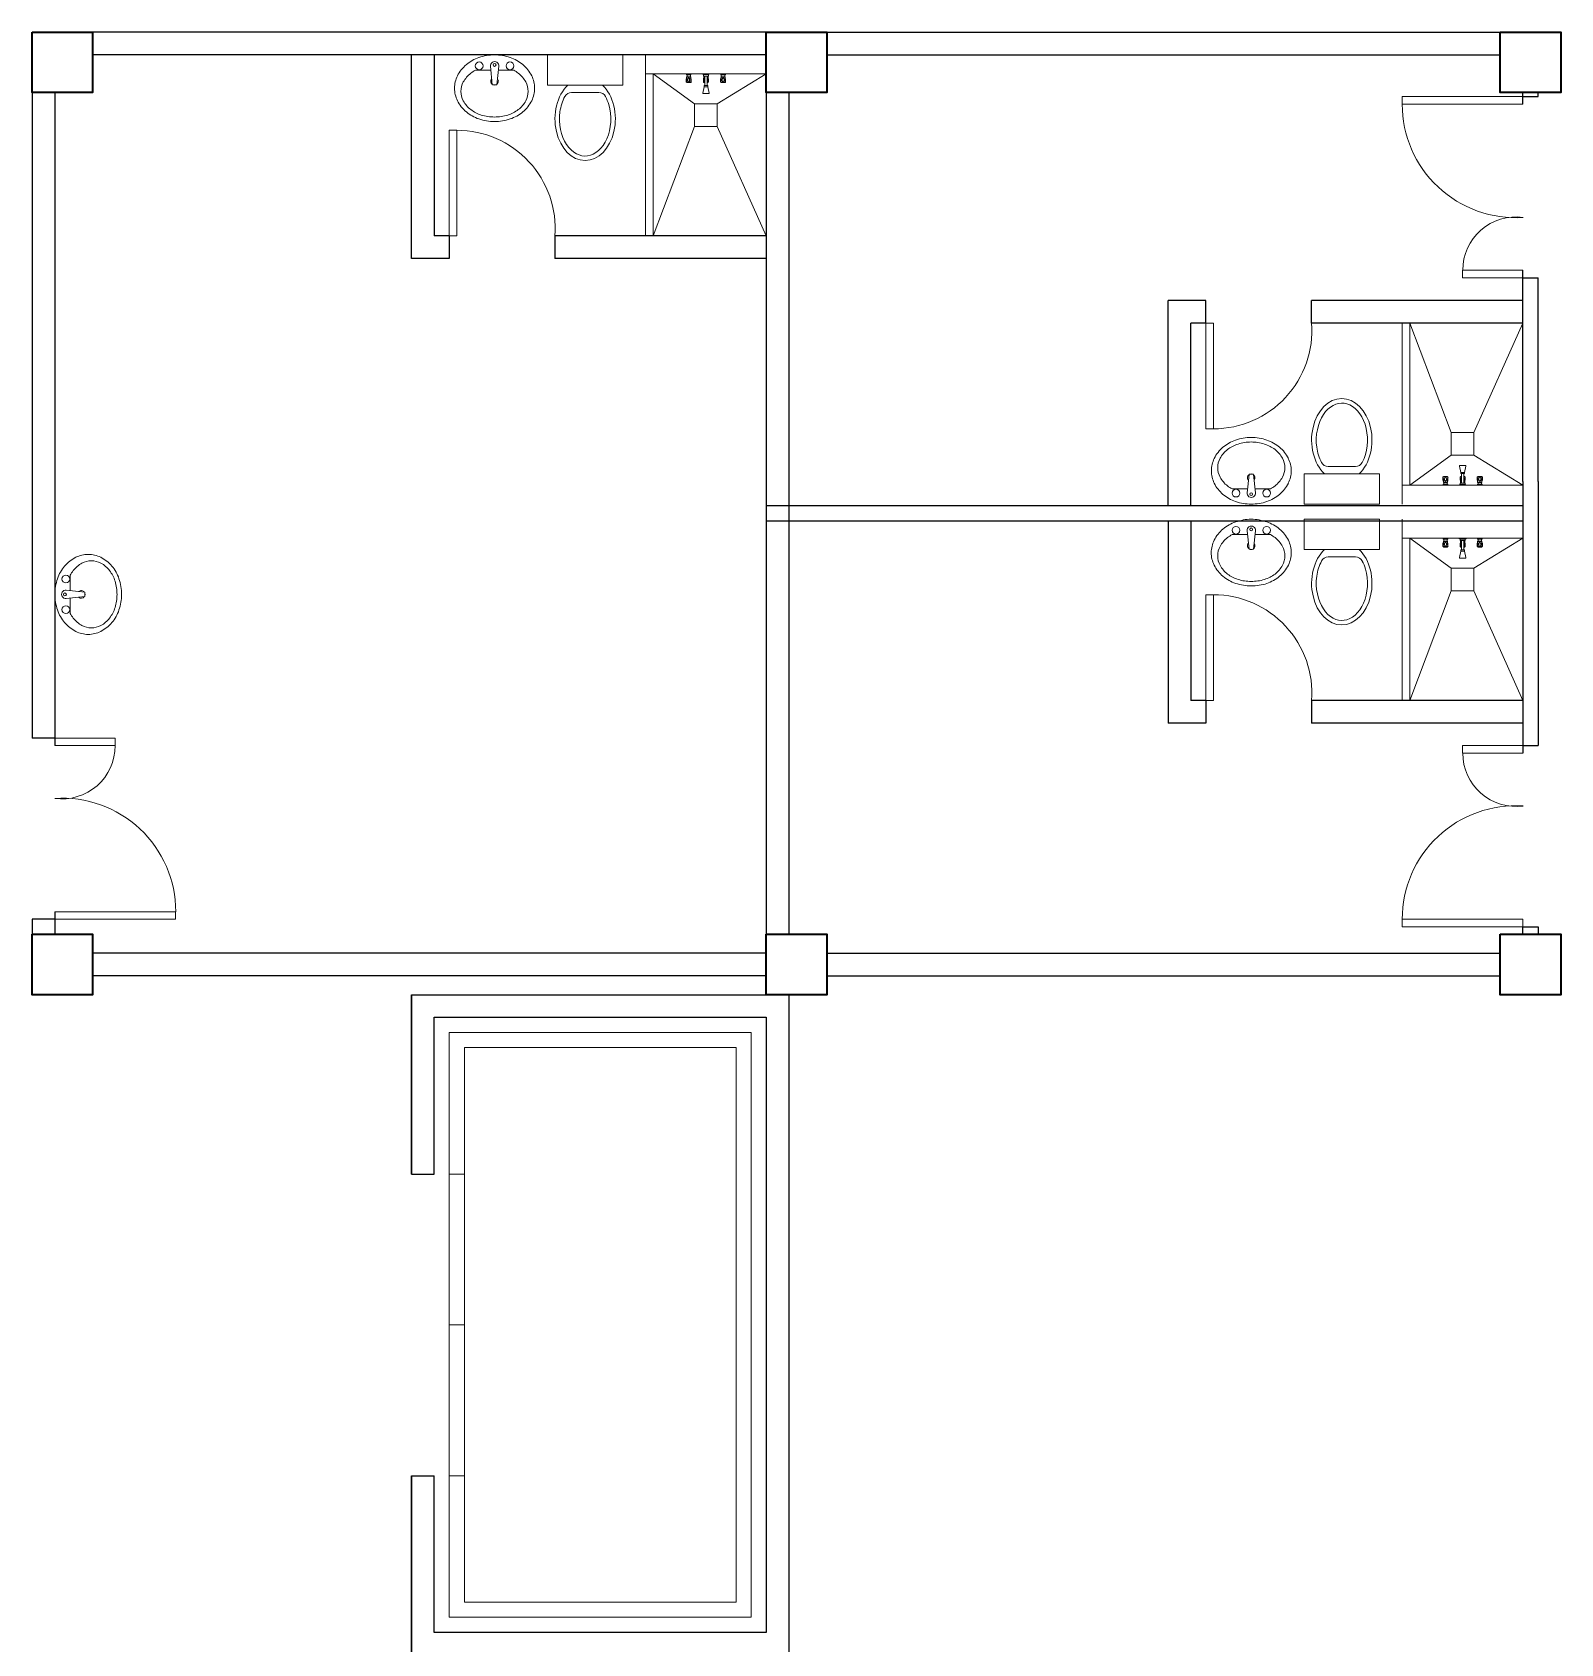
# Model space of a CAD drawing. Header units: millimetres. Extents: x 63005 to 126950, y 36019 to 74749.
# Drawn here: x 63210.56 to 63220.68, y 36159.28 to 36169.96 of the extents above; entities that cross this region are included whole.
import ezdxf

# ---------------------------------------------------------------- set-up
doc = ezdxf.new("R2010")
doc.units = ezdxf.units.MM
doc.header["$LTSCALE"] = 0.04

msp = doc.modelspace()

# ---------------------------------------------------------------- linework, layer by layer
at = {"color": 8, "lineweight": 25}
for p, q in [((63215.418, 36169.957), (63210.955, 36169.957)), ((63215.818, 36169.957), (63220.28, 36169.957)), ((63215.418, 36169.807), (63210.955, 36169.807)), ((63215.818, 36169.807), (63220.28, 36169.807)), ((63210.555, 36169.557), (63210.555, 36165.28)), ((63210.705, 36169.557), (63210.705, 36165.23)), ((63215.418, 36169.557), (63215.418, 36163.98)), ((63215.568, 36169.557), (63215.568, 36163.98)), ((63220.43, 36166.818), (63215.418, 36166.818)), ((63220.43, 36166.718), (63215.418, 36166.718)), ((63210.705, 36165.28), (63210.555, 36165.28)), ((63210.555, 36164.08), (63210.555, 36163.98)), ((63210.705, 36164.08), (63210.555, 36164.08)), ((63210.705, 36164.13), (63210.705, 36163.98)), ((63215.418, 36163.855), (63210.955, 36163.855)), ((63215.818, 36163.855), (63220.28, 36163.855)), ((63215.418, 36163.705), (63210.955, 36163.705)), ((63215.818, 36163.705), (63220.28, 36163.705)), ((63213.068, 36163.58), (63213.068, 36162.392)), ((63215.568, 36163.58), (63215.568, 36159.205)), ((63213.068, 36162.392), (63213.218, 36162.392)), ((63213.068, 36160.392), (63213.068, 36159.205)), ((63213.068, 36160.392), (63213.218, 36160.392))]:
    msp.add_line(p, q, dxfattribs=at)
at = {"color": 8, "linetype": 'ByBlock', "lineweight": 25}
for p, q in [((63213.068, 36168.457), (63213.068, 36169.807)), ((63220.43, 36169.48), (63220.43, 36169.557)), ((63220.43, 36169.53), (63220.53, 36169.53)), ((63220.53, 36169.53), (63220.53, 36169.557)), ((63214.018, 36168.607), (63214.018, 36168.457)), ((63220.43, 36166.98), (63220.43, 36168.38)), ((63220.43, 36168.33), (63220.53, 36168.33)), ((63220.53, 36166.98), (63220.53, 36168.33)), ((63220.43, 36166.98), (63220.43, 36165.18)), ((63220.53, 36166.98), (63220.53, 36165.23)), ((63220.53, 36166.58), (63220.53, 36165.23)), ((63220.43, 36165.23), (63220.53, 36165.23)), ((63220.43, 36163.98), (63220.43, 36164.03)), ((63220.43, 36164.03), (63220.53, 36164.03)), ((63220.53, 36164.03), (63220.53, 36163.98))]:
    msp.add_line(p, q, dxfattribs=at)
at = {"color": 8, "linetype": 'ByBlock', "lineweight": 9}
for p, q in [((63213.218, 36169.807), (63215.168, 36169.807)), ((63215.418, 36169.682), (63214.618, 36169.682)), ((63220.43, 36166.955), (63219.63, 36166.955)), ((63220.43, 36166.605), (63219.63, 36166.605)), ((63220.53, 36166.53), (63220.53, 36166.58))]:
    msp.add_line(p, q, dxfattribs=at)
at = {"color": 8, "linetype": 'ByBlock', "lineweight": 25, "ltscale": 0.3}
for p, q in [((63213.218, 36169.807), (63213.218, 36168.607)), ((63213.318, 36168.607), (63213.218, 36168.607)), ((63213.318, 36168.607), (63213.318, 36168.457)), ((63215.418, 36168.607), (63214.018, 36168.607)), ((63213.318, 36168.457), (63213.068, 36168.457)), ((63215.418, 36168.457), (63214.018, 36168.457)), ((63218.33, 36168.18), (63218.08, 36168.18)), ((63218.08, 36166.818), (63218.08, 36168.18)), ((63218.33, 36168.03), (63218.33, 36168.18)), ((63220.43, 36168.18), (63219.03, 36168.18)), ((63219.03, 36168.03), (63219.03, 36168.18)), ((63218.33, 36168.03), (63218.23, 36168.03)), ((63218.23, 36166.818), (63218.23, 36168.03)), ((63220.43, 36168.03), (63219.03, 36168.03)), ((63218.08, 36166.718), (63218.08, 36165.38)), ((63218.23, 36166.718), (63218.23, 36165.53)), ((63218.33, 36165.53), (63218.23, 36165.53)), ((63218.33, 36165.53), (63218.33, 36165.38)), ((63220.43, 36165.53), (63219.03, 36165.53)), ((63219.03, 36165.53), (63219.03, 36165.38)), ((63218.33, 36165.38), (63218.08, 36165.38)), ((63220.43, 36165.38), (63219.03, 36165.38))]:
    msp.add_line(p, q, dxfattribs=at)
at = {"color": 8, "lineweight": 9}
for p, q in [((63213.603, 36169.609), (63213.59, 36169.731)), ((63213.632, 36169.609), (63213.646, 36169.731)), ((63213.968, 36169.607), (63213.968, 36169.807)), ((63213.968, 36169.807), (63214.468, 36169.807)), ((63214.468, 36169.807), (63214.468, 36169.607)), ((63214.887, 36169.681), (63214.887, 36169.682)), ((63214.921, 36169.682), (63214.887, 36169.682)), ((63214.887, 36169.681), (63214.891, 36169.674)), ((63214.921, 36169.681), (63214.887, 36169.681)), ((63214.888, 36169.648), (63214.89, 36169.652)), ((63214.888, 36169.626), (63214.888, 36169.648)), ((63214.891, 36169.624), (63214.888, 36169.626)), ((63214.921, 36169.626), (63214.888, 36169.626)), ((63214.89, 36169.66), (63214.891, 36169.662)), ((63214.89, 36169.654), (63214.89, 36169.66)), ((63214.918, 36169.66), (63214.89, 36169.66)), ((63214.918, 36169.674), (63214.891, 36169.674)), ((63214.918, 36169.662), (63214.891, 36169.662)), ((63214.891, 36169.648), (63214.898, 36169.648)), ((63214.891, 36169.635), (63214.891, 36169.647)), ((63214.891, 36169.623), (63214.891, 36169.624)), ((63214.917, 36169.624), (63214.891, 36169.624)), ((63214.917, 36169.623), (63214.891, 36169.623)), ((63214.893, 36169.674), (63214.893, 36169.662)), ((63214.898, 36169.635), (63214.898, 36169.647)), ((63214.918, 36169.648), (63214.91, 36169.648)), ((63214.91, 36169.635), (63214.91, 36169.647)), ((63214.916, 36169.674), (63214.916, 36169.662)), ((63214.917, 36169.635), (63214.917, 36169.647)), ((63214.917, 36169.624), (63214.921, 36169.626)), ((63214.917, 36169.623), (63214.917, 36169.624)), ((63214.921, 36169.681), (63214.918, 36169.674)), ((63214.918, 36169.66), (63214.918, 36169.662)), ((63214.918, 36169.654), (63214.918, 36169.66)), ((63214.921, 36169.648), (63214.919, 36169.652)), ((63214.921, 36169.681), (63214.921, 36169.682)), ((63214.921, 36169.626), (63214.921, 36169.648)), ((63214.989, 36169.682), (63215.001, 36169.676)), ((63215.047, 36169.682), (63214.989, 36169.682)), ((63215.001, 36169.676), (63215.035, 36169.676)), ((63215.035, 36169.676), (63215.001, 36169.676)), ((63215.001, 36169.676), (63215.001, 36169.666)), ((63215.001, 36169.666), (63215.035, 36169.666)), ((63215.001, 36169.648), (63215.003, 36169.652)), ((63215.001, 36169.626), (63215.001, 36169.648)), ((63215.01, 36169.626), (63215.001, 36169.626)), ((63215.005, 36169.624), (63215.001, 36169.626)), ((63215.004, 36169.66), (63215.005, 36169.662)), ((63215.01, 36169.66), (63215.004, 36169.66)), ((63215.004, 36169.654), (63215.004, 36169.66)), ((63215.01, 36169.662), (63215.005, 36169.662)), ((63215.005, 36169.648), (63215.01, 36169.648)), ((63215.005, 36169.635), (63215.005, 36169.647)), ((63215.01, 36169.624), (63215.005, 36169.624)), ((63215.005, 36169.623), (63215.005, 36169.624)), ((63215.01, 36169.623), (63215.005, 36169.623)), ((63215.007, 36169.666), (63215.007, 36169.662)), ((63215.01, 36169.666), (63215.01, 36169.604)), ((63215.026, 36169.666), (63215.01, 36169.666)), ((63215.026, 36169.604), (63215.026, 36169.666)), ((63215.031, 36169.662), (63215.026, 36169.662)), ((63215.032, 36169.66), (63215.026, 36169.66)), ((63215.031, 36169.648), (63215.026, 36169.648)), ((63215.035, 36169.626), (63215.026, 36169.626)), ((63215.031, 36169.624), (63215.026, 36169.624)), ((63215.031, 36169.623), (63215.026, 36169.623)), ((63215.029, 36169.666), (63215.029, 36169.662)), ((63215.032, 36169.66), (63215.031, 36169.662)), ((63215.031, 36169.635), (63215.031, 36169.647)), ((63215.031, 36169.624), (63215.035, 36169.626)), ((63215.031, 36169.623), (63215.031, 36169.624)), ((63215.032, 36169.654), (63215.032, 36169.66)), ((63215.035, 36169.648), (63215.032, 36169.652)), ((63215.035, 36169.676), (63215.047, 36169.682)), ((63215.035, 36169.666), (63215.035, 36169.676)), ((63215.035, 36169.626), (63215.035, 36169.648)), ((63215.149, 36169.682), (63215.115, 36169.682)), ((63215.115, 36169.681), (63215.115, 36169.682)), ((63215.149, 36169.681), (63215.115, 36169.681)), ((63215.115, 36169.681), (63215.118, 36169.674)), ((63215.115, 36169.648), (63215.117, 36169.652)), ((63215.115, 36169.626), (63215.115, 36169.648)), ((63215.148, 36169.626), (63215.115, 36169.626)), ((63215.119, 36169.624), (63215.115, 36169.626)), ((63215.145, 36169.674), (63215.118, 36169.674)), ((63215.118, 36169.66), (63215.118, 36169.662)), ((63215.145, 36169.662), (63215.118, 36169.662)), ((63215.146, 36169.66), (63215.118, 36169.66)), ((63215.118, 36169.654), (63215.118, 36169.66)), ((63215.118, 36169.648), (63215.126, 36169.648)), ((63215.118, 36169.635), (63215.118, 36169.647)), ((63215.145, 36169.624), (63215.119, 36169.624)), ((63215.119, 36169.623), (63215.119, 36169.624)), ((63215.145, 36169.623), (63215.119, 36169.623)), ((63215.12, 36169.674), (63215.12, 36169.662)), ((63215.126, 36169.635), (63215.126, 36169.647)), ((63215.145, 36169.648), (63215.137, 36169.648)), ((63215.138, 36169.635), (63215.138, 36169.647)), ((63215.143, 36169.674), (63215.143, 36169.662)), ((63215.149, 36169.681), (63215.145, 36169.674)), ((63215.146, 36169.66), (63215.145, 36169.662)), ((63215.145, 36169.635), (63215.145, 36169.647)), ((63215.145, 36169.624), (63215.148, 36169.626)), ((63215.145, 36169.623), (63215.145, 36169.624)), ((63215.146, 36169.654), (63215.146, 36169.66)), ((63215.148, 36169.648), (63215.146, 36169.652)), ((63215.148, 36169.626), (63215.148, 36169.648)), ((63215.149, 36169.681), (63215.149, 36169.682)), ((63214.468, 36169.607), (63213.968, 36169.607)), ((63214.309, 36169.557), (63214.128, 36169.557)), ((63215.006, 36169.596), (63214.997, 36169.554)), ((63214.999, 36169.55), (63215.037, 36169.55)), ((63215.006, 36169.596), (63215.006, 36169.604)), ((63215.006, 36169.604), (63215.03, 36169.604)), ((63215.03, 36169.596), (63215.006, 36169.596)), ((63215.03, 36169.596), (63215.006, 36169.596)), ((63215.03, 36169.604), (63215.03, 36169.596)), ((63215.03, 36169.596), (63215.039, 36169.554)), ((63219.321, 36167.08), (63219.14, 36167.08)), ((63220.018, 36167.04), (63220.01, 36167.082)), ((63220.011, 36167.086), (63220.05, 36167.086)), ((63220.043, 36167.04), (63220.051, 36167.082)), ((63218.616, 36167.027), (63218.603, 36166.906)), ((63218.645, 36167.027), (63218.658, 36166.906)), ((63218.98, 36167.03), (63218.98, 36166.83)), ((63219.48, 36167.03), (63218.98, 36167.03)), ((63219.48, 36166.83), (63219.48, 36167.03)), ((63219.904, 36167.012), (63219.9, 36167.01)), ((63219.9, 36167.01), (63219.9, 36166.988)), ((63219.933, 36167.01), (63219.9, 36167.01)), ((63219.9, 36166.988), (63219.902, 36166.984)), ((63219.9, 36166.955), (63219.903, 36166.962)), ((63219.9, 36166.955), (63219.9, 36166.955)), ((63219.934, 36166.955), (63219.9, 36166.955)), ((63219.934, 36166.955), (63219.9, 36166.955)), ((63219.903, 36166.982), (63219.903, 36166.976)), ((63219.931, 36166.976), (63219.903, 36166.976)), ((63219.903, 36166.976), (63219.904, 36166.974)), ((63219.93, 36166.962), (63219.903, 36166.962)), ((63219.904, 36167.013), (63219.904, 36167.012)), ((63219.93, 36167.013), (63219.904, 36167.013)), ((63219.93, 36167.012), (63219.904, 36167.012)), ((63219.904, 36167.001), (63219.904, 36166.989)), ((63219.904, 36166.988), (63219.911, 36166.988)), ((63219.93, 36166.974), (63219.904, 36166.974)), ((63219.905, 36166.962), (63219.905, 36166.974)), ((63219.911, 36167.001), (63219.911, 36166.989)), ((63219.923, 36167.001), (63219.923, 36166.989)), ((63219.93, 36166.988), (63219.923, 36166.988)), ((63219.928, 36166.962), (63219.928, 36166.974)), ((63219.93, 36167.013), (63219.93, 36167.012)), ((63219.93, 36167.012), (63219.933, 36167.01)), ((63219.93, 36167.001), (63219.93, 36166.989)), ((63219.931, 36166.976), (63219.93, 36166.974)), ((63219.934, 36166.955), (63219.93, 36166.962)), ((63219.933, 36166.988), (63219.931, 36166.984)), ((63219.931, 36166.982), (63219.931, 36166.976)), ((63219.933, 36167.01), (63219.933, 36166.988)), ((63219.934, 36166.955), (63219.934, 36166.955)), ((63220.001, 36166.955), (63220.013, 36166.96)), ((63220.059, 36166.955), (63220.001, 36166.955)), ((63220.013, 36166.97), (63220.048, 36166.97)), ((63220.013, 36166.96), (63220.013, 36166.97)), ((63220.013, 36166.96), (63220.048, 36166.96)), ((63220.048, 36166.96), (63220.013, 36166.96)), ((63220.017, 36167.012), (63220.014, 36167.01)), ((63220.023, 36167.01), (63220.014, 36167.01)), ((63220.014, 36167.01), (63220.014, 36166.988)), ((63220.014, 36166.988), (63220.016, 36166.984)), ((63220.016, 36166.982), (63220.016, 36166.976)), ((63220.023, 36166.976), (63220.016, 36166.976)), ((63220.016, 36166.976), (63220.017, 36166.974)), ((63220.023, 36167.013), (63220.017, 36167.013)), ((63220.017, 36167.013), (63220.017, 36167.012)), ((63220.023, 36167.012), (63220.017, 36167.012)), ((63220.017, 36167.001), (63220.017, 36166.989)), ((63220.017, 36166.988), (63220.023, 36166.988)), ((63220.023, 36166.974), (63220.017, 36166.974)), ((63220.043, 36167.04), (63220.018, 36167.04)), ((63220.018, 36167.04), (63220.018, 36167.032)), ((63220.043, 36167.04), (63220.018, 36167.04)), ((63220.018, 36167.032), (63220.043, 36167.032)), ((63220.019, 36166.97), (63220.019, 36166.974)), ((63220.023, 36166.97), (63220.023, 36167.032)), ((63220.038, 36166.97), (63220.023, 36166.97)), ((63220.038, 36167.032), (63220.038, 36166.97)), ((63220.044, 36167.013), (63220.038, 36167.013)), ((63220.044, 36167.012), (63220.038, 36167.012)), ((63220.047, 36167.01), (63220.038, 36167.01)), ((63220.044, 36166.988), (63220.038, 36166.988)), ((63220.044, 36166.976), (63220.038, 36166.976)), ((63220.044, 36166.974), (63220.038, 36166.974)), ((63220.042, 36166.97), (63220.042, 36166.974)), ((63220.043, 36167.032), (63220.043, 36167.04)), ((63220.044, 36167.013), (63220.044, 36167.012)), ((63220.044, 36167.012), (63220.047, 36167.01)), ((63220.044, 36167.001), (63220.044, 36166.989)), ((63220.044, 36166.982), (63220.044, 36166.976)), ((63220.044, 36166.976), (63220.044, 36166.974)), ((63220.047, 36166.988), (63220.045, 36166.984)), ((63220.047, 36167.01), (63220.047, 36166.988)), ((63220.048, 36166.97), (63220.048, 36166.96)), ((63220.048, 36166.96), (63220.059, 36166.955)), ((63220.131, 36167.012), (63220.127, 36167.01)), ((63220.161, 36167.01), (63220.127, 36167.01)), ((63220.127, 36167.01), (63220.127, 36166.988)), ((63220.127, 36166.988), (63220.13, 36166.984)), ((63220.127, 36166.955), (63220.13, 36166.962)), ((63220.161, 36166.955), (63220.127, 36166.955)), ((63220.161, 36166.955), (63220.127, 36166.955)), ((63220.127, 36166.955), (63220.127, 36166.955)), ((63220.13, 36166.982), (63220.13, 36166.976)), ((63220.13, 36166.976), (63220.131, 36166.974)), ((63220.158, 36166.976), (63220.13, 36166.976)), ((63220.158, 36166.962), (63220.13, 36166.962)), ((63220.157, 36167.013), (63220.131, 36167.013)), ((63220.131, 36167.013), (63220.131, 36167.012)), ((63220.157, 36167.012), (63220.131, 36167.012)), ((63220.131, 36167.001), (63220.131, 36166.989)), ((63220.131, 36166.988), (63220.138, 36166.988)), ((63220.157, 36166.974), (63220.131, 36166.974)), ((63220.133, 36166.962), (63220.133, 36166.974)), ((63220.138, 36167.001), (63220.138, 36166.989)), ((63220.15, 36167.001), (63220.15, 36166.989)), ((63220.157, 36166.988), (63220.15, 36166.988)), ((63220.155, 36166.962), (63220.155, 36166.974)), ((63220.157, 36167.013), (63220.157, 36167.012)), ((63220.157, 36167.012), (63220.161, 36167.01)), ((63220.157, 36167.001), (63220.157, 36166.989)), ((63220.158, 36166.976), (63220.157, 36166.974)), ((63220.158, 36166.982), (63220.158, 36166.976)), ((63220.161, 36166.955), (63220.158, 36166.962)), ((63220.161, 36166.988), (63220.159, 36166.984)), ((63220.161, 36167.01), (63220.161, 36166.988)), ((63220.161, 36166.955), (63220.161, 36166.955)), ((63218.98, 36166.83), (63219.48, 36166.83)), ((63218.98, 36166.53), (63218.98, 36166.73)), ((63218.98, 36166.73), (63219.48, 36166.73)), ((63219.48, 36166.73), (63219.48, 36166.53)), ((63218.616, 36166.532), (63218.603, 36166.654)), ((63218.645, 36166.532), (63218.658, 36166.654)), ((63219.48, 36166.53), (63218.98, 36166.53)), ((63219.9, 36166.604), (63219.9, 36166.605)), ((63219.934, 36166.605), (63219.9, 36166.605)), ((63219.9, 36166.604), (63219.903, 36166.597)), ((63219.934, 36166.604), (63219.9, 36166.604)), ((63219.9, 36166.571), (63219.902, 36166.575)), ((63219.9, 36166.549), (63219.9, 36166.571)), ((63219.904, 36166.547), (63219.9, 36166.549)), ((63219.933, 36166.549), (63219.9, 36166.549)), ((63219.93, 36166.597), (63219.903, 36166.597)), ((63219.903, 36166.583), (63219.904, 36166.585)), ((63219.903, 36166.577), (63219.903, 36166.583)), ((63219.931, 36166.583), (63219.903, 36166.583)), ((63219.93, 36166.585), (63219.904, 36166.585)), ((63219.904, 36166.571), (63219.911, 36166.571)), ((63219.904, 36166.558), (63219.904, 36166.57)), ((63219.904, 36166.546), (63219.904, 36166.547)), ((63219.93, 36166.547), (63219.904, 36166.547)), ((63219.93, 36166.546), (63219.904, 36166.546)), ((63219.905, 36166.597), (63219.905, 36166.585)), ((63219.911, 36166.558), (63219.911, 36166.57)), ((63219.93, 36166.571), (63219.923, 36166.571)), ((63219.923, 36166.558), (63219.923, 36166.57)), ((63219.928, 36166.597), (63219.928, 36166.585)), ((63219.934, 36166.604), (63219.93, 36166.597)), ((63219.931, 36166.583), (63219.93, 36166.585)), ((63219.93, 36166.558), (63219.93, 36166.57)), ((63219.93, 36166.547), (63219.933, 36166.549)), ((63219.93, 36166.546), (63219.93, 36166.547)), ((63219.931, 36166.577), (63219.931, 36166.583)), ((63219.933, 36166.571), (63219.931, 36166.575)), ((63219.933, 36166.549), (63219.933, 36166.571)), ((63219.934, 36166.604), (63219.934, 36166.605)), ((63220.001, 36166.605), (63220.013, 36166.599)), ((63220.059, 36166.605), (63220.001, 36166.605)), ((63220.018, 36166.519), (63220.01, 36166.477)), ((63220.013, 36166.599), (63220.048, 36166.599)), ((63220.048, 36166.599), (63220.013, 36166.599)), ((63220.013, 36166.599), (63220.013, 36166.589)), ((63220.013, 36166.589), (63220.048, 36166.589)), ((63220.014, 36166.571), (63220.016, 36166.575)), ((63220.014, 36166.549), (63220.014, 36166.571)), ((63220.023, 36166.549), (63220.014, 36166.549)), ((63220.017, 36166.547), (63220.014, 36166.549)), ((63220.016, 36166.583), (63220.017, 36166.585)), ((63220.023, 36166.583), (63220.016, 36166.583)), ((63220.016, 36166.577), (63220.016, 36166.583)), ((63220.023, 36166.585), (63220.017, 36166.585)), ((63220.017, 36166.571), (63220.023, 36166.571)), ((63220.017, 36166.558), (63220.017, 36166.57)), ((63220.023, 36166.547), (63220.017, 36166.547)), ((63220.017, 36166.546), (63220.017, 36166.547)), ((63220.023, 36166.546), (63220.017, 36166.546)), ((63220.018, 36166.519), (63220.018, 36166.527)), ((63220.018, 36166.527), (63220.043, 36166.527)), ((63220.043, 36166.519), (63220.018, 36166.519)), ((63220.043, 36166.519), (63220.018, 36166.519)), ((63220.019, 36166.589), (63220.019, 36166.585)), ((63220.023, 36166.589), (63220.023, 36166.527)), ((63220.038, 36166.589), (63220.023, 36166.589)), ((63220.038, 36166.527), (63220.038, 36166.589)), ((63220.044, 36166.585), (63220.038, 36166.585)), ((63220.044, 36166.583), (63220.038, 36166.583)), ((63220.044, 36166.571), (63220.038, 36166.571)), ((63220.047, 36166.549), (63220.038, 36166.549)), ((63220.044, 36166.547), (63220.038, 36166.547)), ((63220.044, 36166.546), (63220.038, 36166.546)), ((63220.042, 36166.589), (63220.042, 36166.585)), ((63220.043, 36166.527), (63220.043, 36166.519)), ((63220.043, 36166.519), (63220.051, 36166.477)), ((63220.044, 36166.583), (63220.044, 36166.585)), ((63220.044, 36166.577), (63220.044, 36166.583)), ((63220.044, 36166.558), (63220.044, 36166.57)), ((63220.044, 36166.547), (63220.047, 36166.549)), ((63220.044, 36166.546), (63220.044, 36166.547)), ((63220.047, 36166.571), (63220.045, 36166.575)), ((63220.047, 36166.549), (63220.047, 36166.571)), ((63220.048, 36166.599), (63220.059, 36166.605)), ((63220.048, 36166.589), (63220.048, 36166.599)), ((63220.161, 36166.605), (63220.127, 36166.605)), ((63220.127, 36166.604), (63220.127, 36166.605)), ((63220.161, 36166.604), (63220.127, 36166.604)), ((63220.127, 36166.604), (63220.13, 36166.597)), ((63220.127, 36166.571), (63220.13, 36166.575)), ((63220.127, 36166.549), (63220.127, 36166.571)), ((63220.161, 36166.549), (63220.127, 36166.549)), ((63220.131, 36166.547), (63220.127, 36166.549)), ((63220.158, 36166.597), (63220.13, 36166.597)), ((63220.13, 36166.583), (63220.131, 36166.585)), ((63220.158, 36166.583), (63220.13, 36166.583)), ((63220.13, 36166.577), (63220.13, 36166.583)), ((63220.157, 36166.585), (63220.131, 36166.585)), ((63220.131, 36166.571), (63220.138, 36166.571)), ((63220.131, 36166.558), (63220.131, 36166.57)), ((63220.157, 36166.547), (63220.131, 36166.547)), ((63220.131, 36166.546), (63220.131, 36166.547)), ((63220.157, 36166.546), (63220.131, 36166.546)), ((63220.133, 36166.597), (63220.133, 36166.585)), ((63220.138, 36166.558), (63220.138, 36166.57)), ((63220.157, 36166.571), (63220.15, 36166.571)), ((63220.15, 36166.558), (63220.15, 36166.57)), ((63220.155, 36166.597), (63220.155, 36166.585)), ((63220.158, 36166.583), (63220.157, 36166.585)), ((63220.157, 36166.558), (63220.157, 36166.57)), ((63220.157, 36166.547), (63220.161, 36166.549)), ((63220.157, 36166.546), (63220.157, 36166.547)), ((63220.161, 36166.604), (63220.158, 36166.597)), ((63220.158, 36166.577), (63220.158, 36166.583)), ((63220.161, 36166.571), (63220.159, 36166.575)), ((63220.161, 36166.604), (63220.161, 36166.605)), ((63220.161, 36166.549), (63220.161, 36166.571)), ((63219.321, 36166.48), (63219.14, 36166.48)), ((63220.011, 36166.473), (63220.05, 36166.473)), ((63210.903, 36166.247), (63210.781, 36166.26)), ((63210.903, 36166.218), (63210.781, 36166.205)), ((63213.318, 36162.392), (63213.418, 36162.392)), ((63213.318, 36162.392), (63213.318, 36160.392)), ((63213.418, 36162.392), (63213.418, 36160.392)), ((63213.418, 36161.392), (63213.318, 36161.392)), ((63213.318, 36160.392), (63213.418, 36160.392))]:
    msp.add_line(p, q, dxfattribs=at)
at = {"color": 8, "linetype": 'ByBlock', "lineweight": 9, "ltscale": 0.3}
for p, q in [((63214.943, 36169.482), (63214.668, 36169.682)), ((63215.093, 36169.482), (63215.418, 36169.682)), ((63214.943, 36169.332), (63214.668, 36168.607)), ((63215.093, 36169.332), (63215.418, 36168.607)), ((63219.955, 36167.305), (63219.68, 36168.03)), ((63220.105, 36167.305), (63220.43, 36168.03)), ((63219.955, 36167.155), (63219.68, 36166.955)), ((63220.105, 36167.155), (63220.43, 36166.955)), ((63219.955, 36166.405), (63219.68, 36166.605)), ((63220.105, 36166.405), (63220.43, 36166.605)), ((63219.955, 36166.255), (63219.68, 36165.53)), ((63220.105, 36166.255), (63220.43, 36165.53))]:
    msp.add_line(p, q, dxfattribs=at)
at = {"color": 8, "lineweight": 35}
for points in [[(63210.555, 36169.957), (63210.955, 36169.957), (63210.955, 36169.557), (63210.555, 36169.557)], [(63215.418, 36169.957), (63215.818, 36169.957), (63215.818, 36169.557), (63215.418, 36169.557)], [(63220.28, 36169.957), (63220.68, 36169.957), (63220.68, 36169.557), (63220.28, 36169.557)], [(63210.555, 36163.98), (63210.955, 36163.98), (63210.955, 36163.58), (63210.555, 36163.58)], [(63215.418, 36163.98), (63215.818, 36163.98), (63215.818, 36163.58), (63215.418, 36163.58)], [(63220.28, 36163.98), (63220.68, 36163.98), (63220.68, 36163.58), (63220.28, 36163.58)]]:
    msp.add_lwpolyline(points, close=True, dxfattribs=at)
at = {"color": 8, "lineweight": 9}
for points in [[(63213.883, 36169.586, -0.11576), (63213.864, 36169.503, -0.104047), (63213.805, 36169.429, -0.090875), (63213.721, 36169.382, -0.083344), (63213.618, 36169.365, -0.083344), (63213.514, 36169.382, -0.090875), (63213.431, 36169.429, -0.104047), (63213.372, 36169.503, -0.11576), (63213.353, 36169.586, -0.11576), (63213.372, 36169.668, -0.104047), (63213.431, 36169.742, -0.090875), (63213.514, 36169.789, -0.083344), (63213.618, 36169.807, -0.083344), (63213.721, 36169.789, -0.090875), (63213.805, 36169.742, -0.104047), (63213.864, 36169.668, -0.11576)], [(63218.895, 36166.509, -0.11576), (63218.876, 36166.426, -0.104047), (63218.818, 36166.352, -0.090875), (63218.734, 36166.305, -0.083344), (63218.63, 36166.288, -0.083344), (63218.527, 36166.305, -0.090875), (63218.443, 36166.352, -0.104047), (63218.385, 36166.426, -0.11576), (63218.365, 36166.509, -0.11576), (63218.385, 36166.591, -0.104047), (63218.443, 36166.665, -0.090875), (63218.527, 36166.712, -0.083344), (63218.63, 36166.73, -0.083344), (63218.734, 36166.712, -0.090875), (63218.818, 36166.665, -0.104047), (63218.876, 36166.591, -0.11576)], [(63210.926, 36165.967, 0.11576), (63211.009, 36165.987, 0.104047), (63211.083, 36166.045, 0.090875), (63211.13, 36166.129, 0.083344), (63211.147, 36166.232, 0.083344), (63211.13, 36166.336, 0.090875), (63211.083, 36166.42, 0.104047), (63211.009, 36166.478, 0.11576), (63210.926, 36166.497, 0.11576), (63210.844, 36166.478, 0.104047), (63210.77, 36166.42, 0.090875), (63210.723, 36166.336, 0.083344), (63210.705, 36166.232, 0.083344), (63210.723, 36166.129, 0.090875), (63210.77, 36166.045, 0.104047), (63210.844, 36165.987, 0.11576)]]:
    msp.add_lwpolyline(points, format="xyb", close=True, dxfattribs=at)
at = {"color": 8, "linetype": 'ByBlock', "lineweight": 9, "ltscale": 0.3}
for points in [[(63214.668, 36169.682), (63214.668, 36168.607), (63214.618, 36168.607), (63214.618, 36169.807), (63214.618, 36169.807)], [(63219.68, 36166.955), (63219.68, 36168.03), (63219.63, 36168.03), (63219.63, 36166.83), (63219.63, 36166.83)], [(63219.68, 36166.605), (63219.68, 36165.53), (63219.63, 36165.53), (63219.63, 36166.73), (63219.63, 36166.73)]]:
    msp.add_lwpolyline(points, dxfattribs=at)
at = {"color": 8, "lineweight": 9}
for points in [[(63213.84, 36169.565, -0.124838), (63213.825, 36169.502, -0.105788), (63213.775, 36169.444, -0.086697), (63213.706, 36169.408, -0.076776), (63213.618, 36169.395, -0.076776), (63213.53, 36169.408, -0.086697), (63213.461, 36169.444, -0.105788), (63213.411, 36169.502, -0.124838), (63213.395, 36169.565, -0.124838), (63213.411, 36169.627, -0.105788), (63213.461, 36169.685, -0.040067), (63213.491, 36169.705), (63213.594, 36169.705, -0.040067)], [(63213.642, 36169.705), (63213.745, 36169.705, -0.040067), (63213.775, 36169.685, -0.105788), (63213.825, 36169.627, -0.124838), (63213.84, 36169.565, -0.124838)], [(63218.853, 36167.072, 0.124838), (63218.837, 36167.134, 0.105788), (63218.788, 36167.192, 0.086697), (63218.718, 36167.228, 0.076776), (63218.63, 36167.242, 0.076776), (63218.543, 36167.228, 0.086697), (63218.473, 36167.192, 0.105788), (63218.424, 36167.134, 0.124838), (63218.408, 36167.072, 0.124838), (63218.424, 36167.009, 0.105788), (63218.473, 36166.951, 0.040067), (63218.504, 36166.932), (63218.606, 36166.932, 0.040067)], [(63218.655, 36166.932), (63218.757, 36166.932, 0.040067), (63218.788, 36166.951, 0.105788), (63218.837, 36167.009, 0.124838), (63218.853, 36167.072, 0.124838)], [(63218.853, 36166.488, -0.124838), (63218.837, 36166.425, -0.105788), (63218.788, 36166.367, -0.086697), (63218.718, 36166.331, -0.076776), (63218.63, 36166.318, -0.076776), (63218.543, 36166.331, -0.086697), (63218.473, 36166.367, -0.105788), (63218.424, 36166.425, -0.124838), (63218.408, 36166.488, -0.124838), (63218.424, 36166.55, -0.105788), (63218.473, 36166.608, -0.040067), (63218.504, 36166.628), (63218.606, 36166.628, -0.040067)], [(63218.655, 36166.628), (63218.757, 36166.628, -0.040067), (63218.788, 36166.608, -0.105788), (63218.837, 36166.55, -0.124838), (63218.853, 36166.488, -0.124838)], [(63210.947, 36166.01, 0.124838), (63211.01, 36166.026, 0.105788), (63211.068, 36166.075, 0.086697), (63211.104, 36166.145, 0.076776), (63211.117, 36166.232, 0.076776), (63211.104, 36166.32, 0.086697), (63211.068, 36166.39, 0.105788), (63211.01, 36166.439, 0.124838), (63210.947, 36166.455, 0.124838), (63210.885, 36166.439, 0.105788), (63210.827, 36166.39, 0.040067), (63210.807, 36166.359), (63210.807, 36166.257, 0.040067)], [(63210.807, 36166.208), (63210.807, 36166.106, 0.040067), (63210.827, 36166.075, 0.105788), (63210.885, 36166.026, 0.124838), (63210.947, 36166.01, 0.124838)]]:
    msp.add_lwpolyline(points, format="xyb", dxfattribs=at)
at = {"color": 8, "lineweight": 13, "ltscale": 0.03}
for points in [[(63220.43, 36169.48), (63220.43, 36169.53), (63219.63, 36169.53), (63219.63, 36169.48)], [(63213.318, 36168.607), (63213.368, 36168.607), (63213.368, 36169.307), (63213.318, 36169.307)], [(63220.43, 36168.33), (63220.43, 36168.38), (63220.03, 36168.38), (63220.03, 36168.33)], [(63218.33, 36168.03), (63218.38, 36168.03), (63218.38, 36167.33), (63218.33, 36167.33)], [(63218.33, 36165.53), (63218.38, 36165.53), (63218.38, 36166.23), (63218.33, 36166.23)], [(63210.705, 36165.28), (63210.705, 36165.23), (63211.105, 36165.23), (63211.105, 36165.28)], [(63220.43, 36165.23), (63220.43, 36165.18), (63220.03, 36165.18), (63220.03, 36165.23)], [(63220.43, 36164.08), (63220.43, 36164.03), (63219.63, 36164.03), (63219.63, 36164.08)]]:
    msp.add_lwpolyline(points, close=True, dxfattribs=at)
at = {"color": 8, "linetype": 'ByBlock', "lineweight": 9, "ltscale": 0.03}
for points in [[(63214.943, 36169.482), (63215.093, 36169.482), (63215.093, 36169.332), (63214.943, 36169.332)], [(63219.955, 36167.155), (63220.105, 36167.155), (63220.105, 36167.305), (63219.955, 36167.305)], [(63219.955, 36166.405), (63220.105, 36166.405), (63220.105, 36166.255), (63219.955, 36166.255)]]:
    msp.add_lwpolyline(points, close=True, dxfattribs=at)
at = {"color": 8, "lineweight": 13, "ltscale": 0.03}
msp.add_lwpolyline([(63210.705, 36164.08), (63211.505, 36164.08), (63211.505, 36164.13), (63210.705, 36164.13)], dxfattribs=at)
at = {"color": 8, "lineweight": 25}
for points in [[(63213.068, 36162.392), (63213.068, 36163.58), (63215.568, 36163.58), (63215.568, 36159.205), (63213.068, 36159.205), (63213.068, 36160.392)], [(63213.218, 36162.392), (63213.218, 36163.43), (63215.418, 36163.43), (63215.418, 36159.355), (63213.218, 36159.355), (63213.218, 36160.392)]]:
    msp.add_lwpolyline(points, dxfattribs=at)
at = {"color": 8, "lineweight": 9}
for points in [[(63213.318, 36162.392), (63213.318, 36163.33), (63215.318, 36163.33), (63215.318, 36159.455), (63213.318, 36159.455), (63213.318, 36160.392)], [(63213.418, 36162.392), (63213.418, 36163.23), (63215.218, 36163.23), (63215.218, 36159.555), (63213.418, 36159.555), (63213.418, 36160.392)]]:
    msp.add_lwpolyline(points, dxfattribs=at)
for centre, radius in [((63213.516, 36169.734), 0.0255), ((63213.618, 36169.74), 0.0095), ((63213.72, 36169.734), 0.0255), ((63218.529, 36166.903), 0.0255), ((63218.63, 36166.896), 0.0095), ((63218.732, 36166.903), 0.0255), ((63218.529, 36166.657), 0.0255), ((63218.63, 36166.663), 0.0095), ((63218.732, 36166.657), 0.0255), ((63210.778, 36166.334), 0.0255), ((63210.772, 36166.232), 0.0095), ((63210.778, 36166.131), 0.0255)]:
    msp.add_circle(centre, radius, dxfattribs=at)
for centre, radius, start, end in [((63213.618, 36169.734), 0.028, 353.7545, 186.2455), ((63213.618, 36169.632), 0.025, 138.7978, 233.6932), ((63213.618, 36169.632), 0.025, 306.3068, 41.2022), ((63213.618, 36169.702), 0.0948, 261.2026, 278.7974), ((63213.618, 36169.632), 0.025, 251.3793, 288.6207), ((63214.128, 36169.507), 0.05, 90, 151.9916), ((63214.309, 36169.507), 0.05, 28.1501, 90), ((63218.63, 36166.955), 0.317, 90, 109.0569), ((63218.63, 36166.955), 0.317, 70.9431, 90), ((63218.589, 36167.032), 0.228, 129.8268, 153.5873), ((63218.614, 36167.002), 0.267, 109.0569, 129.8268), ((63218.647, 36167.002), 0.267, 50.1732, 70.9431), ((63218.672, 36167.032), 0.228, 26.4127, 50.1732), ((63218.551, 36167.051), 0.185, 153.5873, 180), ((63218.551, 36167.051), 0.185, 180, 206.4127), ((63218.71, 36167.051), 0.185, 360, 26.4127), ((63218.71, 36167.051), 0.185, 333.5873, 0), ((63219.14, 36167.13), 0.05, 208.0084, 270), ((63219.321, 36167.13), 0.05, 270, 331.8499), ((63218.589, 36167.07), 0.228, 206.4127, 230.1732), ((63218.63, 36167.005), 0.025, 126.3068, 221.2022), ((63218.63, 36166.934), 0.0948, 81.2026, 98.7974), ((63218.63, 36167.005), 0.025, 71.3793, 108.6207), ((63218.63, 36167.005), 0.025, 318.7978, 53.6932), ((63218.672, 36167.07), 0.228, 309.8268, 333.5873), ((63218.614, 36167.1), 0.267, 230.1732, 250.9431), ((63218.63, 36167.147), 0.317, 250.9431, 270), ((63218.63, 36166.903), 0.028, 173.7545, 6.2455), ((63218.63, 36167.147), 0.317, 270, 289.0569), ((63218.647, 36167.1), 0.267, 289.0569, 309.8268), ((63218.63, 36166.657), 0.028, 353.7545, 186.2455), ((63218.63, 36166.555), 0.025, 138.7978, 233.6932), ((63218.63, 36166.625), 0.0948, 261.2026, 278.7974), ((63218.63, 36166.555), 0.025, 251.3793, 288.6207), ((63218.63, 36166.555), 0.025, 306.3068, 41.2022), ((63219.14, 36166.43), 0.05, 90, 151.9916), ((63219.321, 36166.43), 0.05, 28.1501, 90), ((63210.778, 36166.232), 0.028, 83.7545, 276.2455), ((63210.88, 36166.232), 0.025, 36.3068, 131.2022), ((63210.88, 36166.232), 0.025, 228.7978, 323.6932), ((63210.81, 36166.232), 0.0948, 351.2026, 8.7974), ((63210.88, 36166.232), 0.025, 341.3793, 18.6207)]:
    msp.add_arc(centre, radius, start, end, dxfattribs=at)
at = {"color": 8, "lineweight": 13, "ltscale": 0.03}
for centre, radius, start, end in [((63220.382, 36169.48), 0.752, 180, 273.6952), ((63213.368, 36168.655), 0.652, 355.7578, 90), ((63220.384, 36168.38), 0.353, 82.3719, 180), ((63218.38, 36167.981), 0.652, 270, 4.2422), ((63218.38, 36165.578), 0.652, 355.7578, 90), ((63210.752, 36165.23), 0.353, 262.3719, 0), ((63220.384, 36165.18), 0.353, 180, 277.6281), ((63210.754, 36164.13), 0.752, 0, 93.6952), ((63220.382, 36164.08), 0.752, 86.3048, 180)]:
    msp.add_arc(centre, radius, start, end, dxfattribs=at)
at = {"color": 8, "lineweight": 9, "extrusion": (-4.99074e-41, -2.88216e-41, -1)}
for centre, major_axis, start_param, end_param in [((63214.879, 36169.636), (-0.00896, 0.00896), 2.418785, 3.129871), ((63214.876, 36169.641), (-0.0118, 0.0118), 1.703115, 1.83534), ((63214.886, 36169.654), (-0.00268, 0.00268), 2.356082, 2.850023), ((63214.887, 36169.647), (-0.00268, 0.00268), 1.728443, 2.356082), ((63214.902, 36169.647), (-0.00268, -0.00268), 0.785286, 1.412925), ((63214.909, 36169.636), (-0.00738, -0.00738), 6.21008, 6.994878), ((63214.909, 36169.642), (-0.00887, 0.00887), -0.157871, 0.203142), ((63214.904, 36169.649), (-0.00268, 0.00268), 0.203142, 1.36743), ((63214.904, 36169.631), (-0.00268, 0.00268), 3.214474, 4.639283), ((63214.899, 36169.642), (-0.00887, -0.00887), 2.938226, 3.299239), ((63214.9, 36169.636), (-0.00738, -0.00738), 4.000472, 4.78527), ((63214.907, 36169.647), (-0.00268, -0.00268), 3.299239, 3.926878), ((63214.921, 36169.647), (-0.00268, -0.00268), 0.785286, 1.412925), ((63214.93, 36169.636), (-0.00896, 0.00896), -1.559299, -0.848214), ((63214.922, 36169.654), (-0.00268, 0.00268), -1.279452, -0.785511), ((63214.933, 36169.641), (-0.0118, 0.0118), -0.264769, -0.132543), ((63214.992, 36169.636), (-0.00896, 0.00896), 2.418785, 3.129871), ((63215, 36169.654), (-0.00268, -0.00268), 3.926878, 4.42082), ((63214.99, 36169.641), (-0.0118, -0.0118), 3.273911, 3.406137), ((63215.001, 36169.647), (-0.00268, -0.00268), 3.299239, 3.926878), ((63215.035, 36169.647), (-0.00268, 0.00268), -0.785511, -0.157871), ((63215.044, 36169.636), (-0.00896, -0.00896), 0.011497, 0.722582), ((63215.036, 36169.654), (-0.00268, 0.00268), -1.279452, -0.785511), ((63215.046, 36169.641), (-0.0118, -0.0118), 1.306028, 1.438253), ((63215.106, 36169.636), (-0.00896, -0.00896), 3.989582, 4.700667), ((63215.114, 36169.654), (-0.00268, -0.00268), 3.926878, 4.42082), ((63215.103, 36169.641), (-0.0118, 0.0118), 1.703115, 1.83534), ((63215.115, 36169.647), (-0.00268, -0.00268), 3.299239, 3.926878), ((63215.136, 36169.642), (-0.00887, -0.00887), 1.412925, 1.773938), ((63215.129, 36169.647), (-0.00268, -0.00268), 0.785286, 1.412925), ((63215.136, 36169.636), (-0.00738, 0.00738), 4.639283, 5.424081), ((63215.132, 36169.649), (-0.00268, 0.00268), 0.203142, 1.36743), ((63215.132, 36169.631), (-0.00268, -0.00268), 4.78527, 6.21008), ((63215.127, 36169.642), (-0.00887, 0.00887), 1.36743, 1.728443), ((63215.127, 36169.636), (-0.00738, -0.00738), 4.000472, 4.78527), ((63215.134, 36169.647), (-0.00268, -0.00268), 3.299239, 3.926878), ((63215.16, 36169.641), (-0.0118, 0.0118), -0.264769, -0.132543), ((63215.148, 36169.647), (-0.00268, 0.00268), -0.785511, -0.157871), ((63215.157, 36169.636), (-0.00896, 0.00896), -1.559299, -0.848214), ((63215.149, 36169.654), (-0.00268, -0.00268), 0.291344, 0.785286), ((63215.001, 36169.553), (-0.00268, -0.00268), 6.066508, 7.43657), ((63219.891, 36166.559), (0.00896, -0.00896), 5.560378, 6.271464), ((63219.899, 36166.577), (0.00268, -0.00268), 5.497675, 5.991616), ((63219.889, 36166.564), (-0.0118, -0.0118), 3.273911, 3.406137), ((63219.9, 36166.57), (0.00268, -0.00268), 4.870036, 5.497675), ((63219.922, 36166.565), (0.00887, -0.00887), 2.983721, 3.344735), ((63219.915, 36166.57), (-0.00268, -0.00268), 0.785286, 1.412925), ((63219.921, 36166.559), (0.00738, -0.00738), 1.497691, 2.282489), ((63219.917, 36166.554), (-0.00268, -0.00268), -1.497915, -0.073106), ((63219.917, 36166.572), (-0.00268, -0.00268), 1.773938, 2.938226), ((63219.912, 36166.565), (0.00887, -0.00887), 4.509022, 4.870036), ((63219.912, 36166.559), (-0.00738, -0.00738), 4.000472, 4.78527), ((63219.919, 36166.57), (-0.00268, -0.00268), 3.299239, 3.926878), ((63219.934, 36166.57), (0.00268, -0.00268), 2.356082, 2.983721), ((63219.943, 36166.559), (-0.00896, -0.00896), 0.011497, 0.722582), ((63219.935, 36166.577), (0.00268, -0.00268), 1.862141, 2.356082), ((63219.945, 36166.564), (-0.0118, -0.0118), 1.306028, 1.438253), ((63220.005, 36166.559), (-0.00896, -0.00896), 3.989582, 4.700667), ((63220.002, 36166.564), (0.0118, -0.0118), 4.844707, 4.976933), ((63220.013, 36166.577), (-0.00268, -0.00268), 3.926878, 4.42082), ((63220.014, 36166.57), (-0.00268, -0.00268), 3.299239, 3.926878), ((63220.048, 36166.577), (-0.00268, -0.00268), 0.291344, 0.785286), ((63220.059, 36166.564), (0.0118, -0.0118), 2.876824, 3.009049), ((63220.047, 36166.57), (-0.00268, -0.00268), 0.785286, 1.412925), ((63220.056, 36166.559), (-0.00896, -0.00896), 0.011497, 0.722582), ((63220.118, 36166.559), (0.00896, -0.00896), 5.560378, 6.271464), ((63220.116, 36166.564), (-0.0118, -0.0118), 3.273911, 3.406137), ((63220.126, 36166.577), (0.00268, -0.00268), 5.497675, 5.991616), ((63220.127, 36166.57), (0.00268, -0.00268), 4.870036, 5.497675), ((63220.142, 36166.57), (-0.00268, -0.00268), 0.785286, 1.412925), ((63220.148, 36166.559), (0.00738, -0.00738), 1.497691, 2.282489), ((63220.149, 36166.565), (0.00887, -0.00887), 2.983721, 3.344735), ((63220.144, 36166.572), (-0.00268, -0.00268), 1.773938, 2.938226), ((63220.144, 36166.554), (-0.00268, -0.00268), -1.497915, -0.073106), ((63220.139, 36166.565), (0.00887, -0.00887), 4.509022, 4.870036), ((63220.14, 36166.559), (-0.00738, -0.00738), 4.000472, 4.78527), ((63220.146, 36166.57), (-0.00268, -0.00268), 3.299239, 3.926878), ((63220.161, 36166.57), (0.00268, -0.00268), 2.356082, 2.983721), ((63220.17, 36166.559), (-0.00896, -0.00896), 0.011497, 0.722582), ((63220.162, 36166.577), (0.00268, -0.00268), 1.862141, 2.356082), ((63220.172, 36166.564), (0.0118, -0.0118), 2.876824, 3.009049), ((63220.013, 36166.476), (0.00268, -0.00268), 1.354119, 2.724181)]:
    msp.add_ellipse(centre, major_axis=major_axis, ratio=1, start_param=start_param, end_param=end_param, dxfattribs=at)
at = {"color": 8, "lineweight": 9, "extrusion": (0, 0, -1)}
for centre in [(63214.218, 36169.382), (63219.23, 36166.305)]:
    msp.add_ellipse(centre, major_axis=(0, 0.275), ratio=0.727273, start_param=0.612555, end_param=5.670631, dxfattribs=at)
at = {"color": 8, "lineweight": 9}
for centre, major_axis, ratio, start_param, end_param in [((63215.035, 36169.553), (-0.00268, 0.00268), 1, 2.92514, 4.295202), ((63219.23, 36167.255), (0, -0.275), 0.727273, 0.612555, 5.670631), ((63220.013, 36167.083), (-0.00268, 0.00268), 1, 6.066508, 7.43657), ((63219.891, 36167), (-0.00896, -0.00896), 1, 2.418785, 3.129871), ((63219.889, 36166.995), (-0.0118, -0.0118), 1, 1.703115, 1.83534), ((63219.899, 36166.982), (-0.00268, -0.00268), 1, 2.356082, 2.850023), ((63219.9, 36166.989), (-0.00268, -0.00268), 1, 1.728443, 2.356082), ((63219.921, 36167), (-0.00738, 0.00738), 1, 6.21008, 6.994878), ((63219.915, 36166.989), (-0.00268, 0.00268), 1, 0.785286, 1.412925), ((63219.922, 36166.994), (-0.00887, -0.00887), 1, -0.157871, 0.203142), ((63219.917, 36167.005), (-0.00268, -0.00268), 1, 3.214474, 4.639283), ((63219.917, 36166.987), (-0.00268, -0.00268), 1, 0.203142, 1.36743), ((63219.912, 36167), (-0.00738, 0.00738), 1, 4.000472, 4.78527), ((63219.912, 36166.994), (-0.00887, 0.00887), 1, 2.938226, 3.299239), ((63219.919, 36166.989), (-0.00268, 0.00268), 1, 3.299239, 3.926878), ((63219.943, 36167), (-0.00896, -0.00896), 1, -1.559299, -0.848214), ((63219.934, 36166.989), (-0.00268, 0.00268), 1, 0.785286, 1.412925), ((63219.945, 36166.995), (-0.0118, -0.0118), 1, -0.264769, -0.132543), ((63219.935, 36166.982), (-0.00268, -0.00268), 1, -1.279452, -0.785511), ((63220.005, 36167), (-0.00896, -0.00896), 1, 2.418785, 3.129871), ((63220.002, 36166.995), (-0.0118, 0.0118), 1, 3.273911, 3.406137), ((63220.013, 36166.982), (-0.00268, 0.00268), 1, 3.926878, 4.42082), ((63220.014, 36166.989), (-0.00268, 0.00268), 1, 3.299239, 3.926878), ((63220.056, 36167), (-0.00896, 0.00896), 1, 0.011497, 0.722582), ((63220.047, 36166.989), (-0.00268, -0.00268), 1, -0.785511, -0.157871), ((63220.059, 36166.995), (-0.0118, 0.0118), 1, 1.306028, 1.438253), ((63220.048, 36166.982), (-0.00268, -0.00268), 1, -1.279452, -0.785511), ((63220.118, 36167), (-0.00896, 0.00896), 1, 3.989582, 4.700667), ((63220.116, 36166.995), (-0.0118, -0.0118), 1, 1.703115, 1.83534), ((63220.127, 36166.989), (-0.00268, 0.00268), 1, 3.299239, 3.926878), ((63220.126, 36166.982), (-0.00268, 0.00268), 1, 3.926878, 4.42082), ((63220.148, 36167), (-0.00738, -0.00738), 1, 4.639283, 5.424081), ((63220.142, 36166.989), (-0.00268, 0.00268), 1, 0.785286, 1.412925), ((63220.149, 36166.994), (-0.00887, 0.00887), 1, 1.412925, 1.773938), ((63220.144, 36167.005), (-0.00268, 0.00268), 1, 4.78527, 6.21008), ((63220.144, 36166.987), (-0.00268, -0.00268), 1, 0.203142, 1.36743), ((63220.139, 36166.994), (-0.00887, -0.00887), 1, 1.36743, 1.728443), ((63220.14, 36167), (-0.00738, 0.00738), 1, 4.000472, 4.78527), ((63220.146, 36166.989), (-0.00268, 0.00268), 1, 3.299239, 3.926878), ((63220.17, 36167), (-0.00896, -0.00896), 1, -1.559299, -0.848214), ((63220.161, 36166.989), (-0.00268, -0.00268), 1, -0.785511, -0.157871), ((63220.172, 36166.995), (-0.0118, -0.0118), 1, -0.264769, -0.132543), ((63220.162, 36166.982), (-0.00268, 0.00268), 1, 0.291344, 0.785286), ((63220.048, 36166.476), (0.00268, -0.00268), 1, -0.216453, 1.153609)]:
    msp.add_ellipse(centre, major_axis=major_axis, ratio=ratio, start_param=start_param, end_param=end_param, dxfattribs=at)
at = {"color": 8, "lineweight": 9, "extrusion": (-4.99074e-41, 2.88216e-41, -1)}
msp.add_ellipse((63220.048, 36167.083), major_axis=(-0.00268, -0.00268), ratio=1, start_param=2.92514, end_param=4.295202, dxfattribs=at)
at = {"color": 8, "lineweight": 9}
for points in [[(63214.353, 36169.53), (63214.361, 36169.514), (63214.369, 36169.496), (63214.396, 36169.405), (63214.391, 36169.317), (63214.333, 36169.186), (63214.283, 36169.144), (63214.185, 36169.131), (63214.132, 36169.157), (63214.058, 36169.268), (63214.041, 36169.352), (63214.056, 36169.466), (63214.068, 36169.501), (63214.083, 36169.53)], [(63219.365, 36167.106), (63219.374, 36167.122), (63219.381, 36167.14), (63219.408, 36167.232), (63219.403, 36167.319), (63219.345, 36167.45), (63219.295, 36167.492), (63219.197, 36167.505), (63219.145, 36167.479), (63219.071, 36167.368), (63219.053, 36167.284), (63219.069, 36167.171), (63219.08, 36167.136), (63219.096, 36167.106)], [(63219.365, 36166.453), (63219.374, 36166.437), (63219.381, 36166.419), (63219.408, 36166.328), (63219.403, 36166.24), (63219.345, 36166.109), (63219.295, 36166.067), (63219.197, 36166.054), (63219.145, 36166.08), (63219.071, 36166.191), (63219.053, 36166.275), (63219.069, 36166.389), (63219.08, 36166.423), (63219.096, 36166.453)]]:
    msp.add_open_spline(points, degree=3, knots=[0.937253, 0.937253, 0.937253, 0.937253, 1.185372, 1.185372, 2.113864, 2.113864, 3.042356, 3.042356, 3.970847, 3.970847, 4.899339, 4.899339, 5.346062, 5.346062, 5.346062, 5.346062], dxfattribs=at)

doc.saveas('drawing.dxf')
